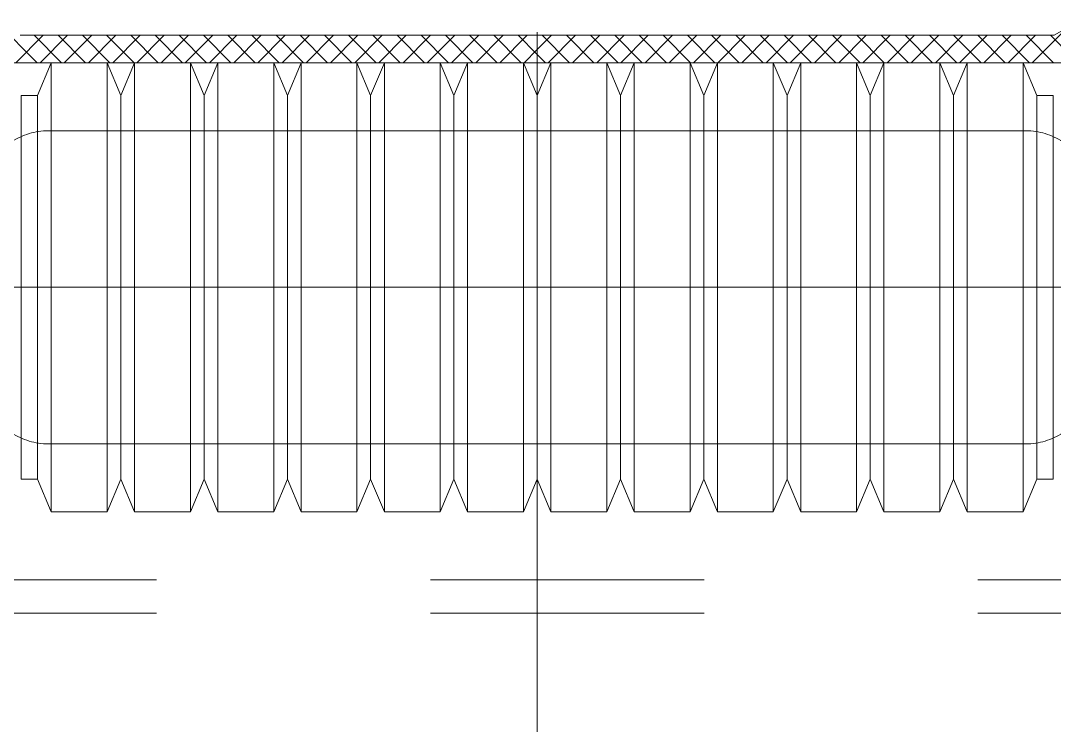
# Model space of a CAD drawing. Header units: inches. Extents: x 0 to 157513, y -28488 to 35640.
# Drawn here: x 33240.3 to 33617.8, y 17142.5 to 17399.7 of the extents above; entities that cross this region are included whole.
import ezdxf

# ---------------------------------------------------------------- set-up
doc = ezdxf.new("R2010")
doc.units = ezdxf.units.IN
doc.header["$LTSCALE"] = 400
doc.header["$MEASUREMENT"] = 0
doc.linetypes.add('PHANTOM', pattern=[2.5, 1.25, -0.25, 0.25, -0.25, 0.25, -0.25])
doc.layers.add('BF STR', color=8, linetype='PHANTOM', lineweight=5)

# ---------------------------------------------------------------- blocks, each defined once
blk = doc.blocks.new('convcs611bc3')
at = {"layer": 'BF STR'}
for p, q in [((-31450.07, 66022.64, -1665.06), (-31186.04, 66175.08, -1665.06)), ((-31821.49, 66012.64, -1665.06), (-31836.67, 66027.82, -1665.06)), ((-31458.06, 66012.64, -1665.06), (-31445.31, 66025.39, -1665.06)), ((-31829.29, 66012.64, -1665.06), (-31819.29, 66022.64, -1665.06)), ((-31827.71, 66022.64, -1665.06), (-31450.07, 66022.64, -1665.06)), ((-31812.66, 66012.64, -1665.06), (-31822.66, 66022.64, -1665.06)), ((-31820.45, 66012.64, -1665.06), (-31810.45, 66022.64, -1665.06)), ((-31803.82, 66012.64, -1665.06), (-31813.82, 66022.64, -1665.06)), ((-31811.61, 66012.64, -1665.06), (-31801.61, 66022.64, -1665.06)), ((-31794.98, 66012.64, -1665.06), (-31804.98, 66022.64, -1665.06)), ((-31802.78, 66012.64, -1665.06), (-31792.78, 66022.64, -1665.06)), ((-31786.14, 66012.64, -1665.06), (-31796.14, 66022.64, -1665.06)), ((-31793.94, 66012.64, -1665.06), (-31783.94, 66022.64, -1665.06)), ((-31777.3, 66012.64, -1665.06), (-31787.3, 66022.64, -1665.06)), ((-31785.1, 66012.64, -1665.06), (-31775.1, 66022.64, -1665.06)), ((-31768.46, 66012.64, -1665.06), (-31778.46, 66022.64, -1665.06)), ((-31776.26, 66012.64, -1665.06), (-31766.26, 66022.64, -1665.06)), ((-31759.62, 66012.64, -1665.06), (-31769.62, 66022.64, -1665.06)), ((-31767.42, 66012.64, -1665.06), (-31757.42, 66022.64, -1665.06)), ((-31750.78, 66012.64, -1665.06), (-31760.78, 66022.64, -1665.06)), ((-31758.58, 66012.64, -1665.06), (-31748.58, 66022.64, -1665.06)), ((-31741.94, 66012.64, -1665.06), (-31751.94, 66022.64, -1665.06)), ((-31749.74, 66012.64, -1665.06), (-31739.74, 66022.64, -1665.06)), ((-31733.11, 66012.64, -1665.06), (-31743.11, 66022.64, -1665.06)), ((-31740.9, 66012.64, -1665.06), (-31730.9, 66022.64, -1665.06)), ((-31724.27, 66012.64, -1665.06), (-31734.27, 66022.64, -1665.06)), ((-31732.06, 66012.64, -1665.06), (-31722.06, 66022.64, -1665.06)), ((-31715.43, 66012.64, -1665.06), (-31725.43, 66022.64, -1665.06)), ((-31723.23, 66012.64, -1665.06), (-31713.23, 66022.64, -1665.06)), ((-31706.59, 66012.64, -1665.06), (-31716.59, 66022.64, -1665.06)), ((-31714.39, 66012.64, -1665.06), (-31704.39, 66022.64, -1665.06)), ((-31697.75, 66012.64, -1665.06), (-31707.75, 66022.64, -1665.06)), ((-31705.55, 66012.64, -1665.06), (-31695.55, 66022.64, -1665.06)), ((-31688.91, 66012.64, -1665.06), (-31698.91, 66022.64, -1665.06)), ((-31696.71, 66012.64, -1665.06), (-31686.71, 66022.64, -1665.06)), ((-31680.07, 66012.64, -1665.06), (-31690.07, 66022.64, -1665.06)), ((-31687.87, 66012.64, -1665.06), (-31677.87, 66022.64, -1665.06)), ((-31671.23, 66012.64, -1665.06), (-31681.23, 66022.64, -1665.06)), ((-31679.03, 66012.64, -1665.06), (-31669.03, 66022.64, -1665.06)), ((-31662.39, 66012.64, -1665.06), (-31672.39, 66022.64, -1665.06)), ((-31670.19, 66012.64, -1665.06), (-31660.19, 66022.64, -1665.06)), ((-31653.56, 66012.64, -1665.06), (-31663.56, 66022.64, -1665.06)), ((-31661.35, 66012.64, -1665.06), (-31651.35, 66022.64, -1665.06)), ((-31644.72, 66012.64, -1665.06), (-31654.72, 66022.64, -1665.06)), ((-31652.51, 66012.64, -1665.06), (-31642.51, 66022.64, -1665.06)), ((-31638.89, 66015.65, -1665.06), (-31645.88, 66022.64, -1665.06)), ((-31638.89, 65796.31, -3329.32), (-31638.89, 66023.8, -3329.32)), ((-31638.89, 65771.11, -1665.06), (-31638.89, 66023.59, -1665.06)), ((-31638.89, 66017.43, -1665.06), (-31633.68, 66022.64, -1665.06)), ((-31627.04, 66012.64, -1665.06), (-31637.04, 66022.64, -1665.06)), ((-31634.84, 66012.64, -1665.06), (-31624.84, 66022.64, -1665.06)), ((-31618.2, 66012.64, -1665.06), (-31628.2, 66022.64, -1665.06)), ((-31626, 66012.64, -1665.06), (-31616, 66022.64, -1665.06)), ((-31609.36, 66012.64, -1665.06), (-31619.36, 66022.64, -1665.06)), ((-31617.16, 66012.64, -1665.06), (-31607.16, 66022.64, -1665.06)), ((-31600.52, 66012.64, -1665.06), (-31610.52, 66022.64, -1665.06)), ((-31608.32, 66012.64, -1665.06), (-31598.32, 66022.64, -1665.06)), ((-31591.68, 66012.64, -1665.06), (-31601.68, 66022.64, -1665.06)), ((-31599.48, 66012.64, -1665.06), (-31589.48, 66022.64, -1665.06)), ((-31582.85, 66012.64, -1665.06), (-31592.85, 66022.64, -1665.06)), ((-31590.64, 66012.64, -1665.06), (-31580.64, 66022.64, -1665.06)), ((-31574.01, 66012.64, -1665.06), (-31584.01, 66022.64, -1665.06)), ((-31581.8, 66012.64, -1665.06), (-31571.8, 66022.64, -1665.06)), ((-31565.17, 66012.64, -1665.06), (-31575.17, 66022.64, -1665.06)), ((-31572.97, 66012.64, -1665.06), (-31562.97, 66022.64, -1665.06)), ((-31556.33, 66012.64, -1665.06), (-31566.33, 66022.64, -1665.06)), ((-31564.13, 66012.64, -1665.06), (-31554.13, 66022.64, -1665.06)), ((-31547.49, 66012.64, -1665.06), (-31557.49, 66022.64, -1665.06)), ((-31555.29, 66012.64, -1665.06), (-31545.29, 66022.64, -1665.06)), ((-31538.65, 66012.64, -1665.06), (-31548.65, 66022.64, -1665.06)), ((-31546.45, 66012.64, -1665.06), (-31536.45, 66022.64, -1665.06)), ((-31529.81, 66012.64, -1665.06), (-31539.81, 66022.64, -1665.06)), ((-31537.61, 66012.64, -1665.06), (-31527.61, 66022.64, -1665.06)), ((-31520.97, 66012.64, -1665.06), (-31530.97, 66022.64, -1665.06)), ((-31528.77, 66012.64, -1665.06), (-31518.77, 66022.64, -1665.06)), ((-31512.13, 66012.64, -1665.06), (-31522.13, 66022.64, -1665.06)), ((-31519.93, 66012.64, -1665.06), (-31509.93, 66022.64, -1665.06)), ((-31503.3, 66012.64, -1665.06), (-31513.3, 66022.64, -1665.06)), ((-31511.09, 66012.64, -1665.06), (-31501.09, 66022.64, -1665.06)), ((-31494.46, 66012.64, -1665.06), (-31504.46, 66022.64, -1665.06)), ((-31502.25, 66012.64, -1665.06), (-31492.25, 66022.64, -1665.06)), ((-31485.62, 66012.64, -1665.06), (-31495.62, 66022.64, -1665.06)), ((-31493.42, 66012.64, -1665.06), (-31483.42, 66022.64, -1665.06)), ((-31476.78, 66012.64, -1665.06), (-31486.78, 66022.64, -1665.06)), ((-31484.58, 66012.64, -1665.06), (-31474.58, 66022.64, -1665.06)), ((-31467.94, 66012.64, -1665.06), (-31477.94, 66022.64, -1665.06)), ((-31475.74, 66012.64, -1665.06), (-31465.74, 66022.64, -1665.06)), ((-31459.1, 66012.64, -1665.06), (-31469.1, 66022.64, -1665.06)), ((-31466.9, 66012.64, -1665.06), (-31456.9, 66022.64, -1665.06)), ((-31450.26, 66012.64, -1665.06), (-31460.26, 66022.64, -1665.06)), ((-31443.61, 66014.83, -1665.06), (-31451.42, 66022.64, -1665.06)), ((-31643.68, 66012.64, -1665.06), (-31638.89, 66017.43, -1665.06)), ((-31635.88, 66012.64, -1665.06), (-31638.89, 66015.65, -1665.06)), ((-31440.39, 66012.64, -1665.06), (-31830.38, 66012.64, -1665.06)), ((-31447.39, 66012.64, -1665.06), (-31830.38, 66012.64, -1665.06)), ((-31816.39, 66012.64, -1665.06), (-31821.39, 66000.64, -1665.06)), ((-31816.39, 66012.64, -1665.06), (-31816.39, 65848.64, -1665.06)), ((-31816.39, 66012.64, -1665.06), (-31795.97, 66012.64, -1665.06)), ((-31795.97, 66012.64, -1665.06), (-31790.97, 66000.64, -1665.06)), ((-31795.97, 66012.64, -1665.06), (-31795.97, 65848.64, -1665.06)), ((-31785.97, 66012.64, -1665.06), (-31790.97, 66000.64, -1665.06)), ((-31785.97, 66012.64, -1665.06), (-31785.97, 65848.64, -1665.06)), ((-31765.56, 66012.64, -1665.06), (-31785.97, 66012.64, -1665.06)), ((-31785.97, 66012.64, -1665.06), (-31785.97, 65848.64, -1665.06)), ((-31765.56, 66012.64, -1665.06), (-31760.56, 66000.64, -1665.06)), ((-31765.56, 66012.64, -1665.06), (-31765.56, 65848.64, -1665.06)), ((-31755.56, 66012.64, -1665.06), (-31760.56, 66000.64, -1665.06)), ((-31755.56, 66012.64, -1665.06), (-31755.56, 65848.64, -1665.06)), ((-31735.14, 66012.64, -1665.06), (-31755.56, 66012.64, -1665.06)), ((-31755.56, 66012.64, -1665.06), (-31755.56, 65848.64, -1665.06)), ((-31735.14, 66012.64, -1665.06), (-31730.14, 66000.64, -1665.06)), ((-31735.14, 66012.64, -1665.06), (-31735.14, 65848.64, -1665.06)), ((-31725.14, 66012.64, -1665.06), (-31730.14, 66000.64, -1665.06)), ((-31725.14, 66012.64, -1665.06), (-31725.14, 65848.64, -1665.06)), ((-31704.72, 66012.64, -1665.06), (-31725.14, 66012.64, -1665.06)), ((-31725.14, 66012.64, -1665.06), (-31725.14, 65848.64, -1665.06)), ((-31704.72, 66012.64, -1665.06), (-31699.72, 66000.64, -1665.06)), ((-31704.72, 66012.64, -1665.06), (-31704.72, 65848.64, -1665.06)), ((-31694.72, 66012.64, -1665.06), (-31699.72, 66000.64, -1665.06)), ((-31694.72, 66012.64, -1665.06), (-31694.72, 65848.64, -1665.06)), ((-31674.31, 66012.64, -1665.06), (-31694.72, 66012.64, -1665.06)), ((-31694.72, 66012.64, -1665.06), (-31694.72, 65848.64, -1665.06)), ((-31674.31, 66012.64, -1665.06), (-31669.31, 66000.64, -1665.06)), ((-31674.31, 66012.64, -1665.06), (-31674.31, 65848.64, -1665.06)), ((-31664.31, 66012.64, -1665.06), (-31669.31, 66000.64, -1665.06)), ((-31664.31, 66012.64, -1665.06), (-31664.31, 65848.64, -1665.06)), ((-31643.89, 66012.64, -1665.06), (-31664.31, 66012.64, -1665.06)), ((-31664.31, 66012.64, -1665.06), (-31664.31, 65848.64, -1665.06)), ((-31643.89, 66012.64, -1665.06), (-31638.89, 66000.64, -1665.06)), ((-31643.89, 66012.64, -1665.06), (-31643.89, 65848.64, -1665.06)), ((-31633.89, 66012.64, -1665.06), (-31638.89, 66000.64, -1665.06)), ((-31633.89, 66012.64, -1665.06), (-31633.89, 65848.64, -1665.06)), ((-31613.47, 66012.64, -1665.06), (-31633.89, 66012.64, -1665.06)), ((-31633.89, 66012.64, -1665.06), (-31633.89, 65848.64, -1665.06)), ((-31613.47, 66012.64, -1665.06), (-31608.47, 66000.64, -1665.06)), ((-31613.47, 66012.64, -1665.06), (-31613.47, 65848.64, -1665.06)), ((-31603.47, 66012.64, -1665.06), (-31608.47, 66000.64, -1665.06)), ((-31603.47, 66012.64, -1665.06), (-31603.47, 65848.64, -1665.06)), ((-31583.06, 66012.64, -1665.06), (-31603.47, 66012.64, -1665.06)), ((-31603.47, 66012.64, -1665.06), (-31603.47, 65848.64, -1665.06)), ((-31583.06, 66012.64, -1665.06), (-31578.06, 66000.64, -1665.06)), ((-31583.06, 66012.64, -1665.06), (-31583.06, 65848.64, -1665.06)), ((-31573.06, 66012.64, -1665.06), (-31578.06, 66000.64, -1665.06)), ((-31573.06, 66012.64, -1665.06), (-31573.06, 65848.64, -1665.06)), ((-31552.64, 66012.64, -1665.06), (-31573.06, 66012.64, -1665.06)), ((-31573.06, 66012.64, -1665.06), (-31573.06, 65848.64, -1665.06)), ((-31552.64, 66012.64, -1665.06), (-31547.64, 66000.64, -1665.06)), ((-31552.64, 66012.64, -1665.06), (-31552.64, 65848.64, -1665.06)), ((-31542.64, 66012.64, -1665.06), (-31547.64, 66000.64, -1665.06)), ((-31542.64, 66012.64, -1665.06), (-31542.64, 65848.64, -1665.06)), ((-31522.22, 66012.64, -1665.06), (-31542.64, 66012.64, -1665.06)), ((-31542.64, 66012.64, -1665.06), (-31542.64, 65848.64, -1665.06)), ((-31522.22, 66012.64, -1665.06), (-31517.22, 66000.64, -1665.06)), ((-31522.22, 66012.64, -1665.06), (-31522.22, 65848.64, -1665.06)), ((-31512.22, 66012.64, -1665.06), (-31517.22, 66000.64, -1665.06)), ((-31512.22, 66012.64, -1665.06), (-31512.22, 65848.64, -1665.06)), ((-31491.81, 66012.64, -1665.06), (-31512.22, 66012.64, -1665.06)), ((-31512.22, 66012.64, -1665.06), (-31512.22, 65848.64, -1665.06)), ((-31491.81, 66012.64, -1665.06), (-31491.81, 65848.64, -1665.06)), ((-31491.81, 66012.64, -1665.06), (-31486.81, 66000.64, -1665.06)), ((-31481.81, 66012.64, -1665.06), (-31486.81, 66000.64, -1665.06)), ((-31481.81, 66012.64, -1665.06), (-31481.81, 65848.64, -1665.06)), ((-31481.81, 66012.64, -1665.06), (-31461.39, 66012.64, -1665.06)), ((-31461.39, 66012.64, -1665.06), (-31461.39, 65848.64, -1665.06)), ((-31461.39, 66012.64, -1665.06), (-31456.39, 66000.64, -1665.06)), ((-31827.39, 65860.64, -1665.06), (-31827.39, 66000.64, -1665.06)), ((-31821.39, 66000.64, -1665.06), (-31827.39, 66000.64, -1665.06)), ((-31821.39, 66000.64, -1665.06), (-31821.39, 65860.64, -1665.06)), ((-31790.97, 66000.64, -1665.06), (-31790.97, 65860.64, -1665.06)), ((-31760.56, 66000.64, -1665.06), (-31760.56, 65860.64, -1665.06)), ((-31730.14, 66000.64, -1665.06), (-31730.14, 65860.64, -1665.06)), ((-31699.72, 66000.64, -1665.06), (-31699.72, 65860.64, -1665.06)), ((-31669.31, 66000.64, -1665.06), (-31669.31, 65860.64, -1665.06)), ((-31638.89, 66000.64, -1665.06), (-31638.89, 65860.64, -1665.06)), ((-31608.47, 66000.64, -1665.06), (-31608.47, 65860.64, -1665.06)), ((-31578.06, 66000.64, -1665.06), (-31578.06, 65860.64, -1665.06)), ((-31547.64, 66000.64, -1665.06), (-31547.64, 65860.64, -1665.06)), ((-31517.22, 66000.64, -1665.06), (-31517.22, 65860.64, -1665.06)), ((-31486.81, 66000.64, -1665.06), (-31486.81, 65860.64, -1665.06)), ((-31456.39, 66000.64, -1665.06), (-31456.39, 65860.64, -1665.06)), ((-31456.39, 66000.64, -1665.06), (-31450.39, 66000.64, -1665.06)), ((-31450.39, 65860.64, -1665.06), (-31450.39, 66000.64, -1665.06)), ((-31817.47, 65987.79, -1665.06), (-31460.31, 65987.79, -1665.06)), ((-31638.89, 65749.7, -1665.06), (-31638.89, 65959.33, -1665.06)), ((-31417.42, 65930.64, -1665.06), (-31853.36, 65930.64, -1665.06)), ((-31817.47, 65873.49, -1665.06), (-31460.31, 65873.49, -1665.06)), ((-31821.39, 65860.64, -1665.06), (-31827.39, 65860.64, -1665.06)), ((-31816.39, 65848.64, -1665.06), (-31821.39, 65860.64, -1665.06)), ((-31795.97, 65848.64, -1665.06), (-31790.97, 65860.64, -1665.06)), ((-31785.97, 65848.64, -1665.06), (-31790.97, 65860.64, -1665.06)), ((-31765.56, 65848.64, -1665.06), (-31760.56, 65860.64, -1665.06)), ((-31755.56, 65848.64, -1665.06), (-31760.56, 65860.64, -1665.06)), ((-31735.14, 65848.64, -1665.06), (-31730.14, 65860.64, -1665.06)), ((-31725.14, 65848.64, -1665.06), (-31730.14, 65860.64, -1665.06)), ((-31704.72, 65848.64, -1665.06), (-31699.72, 65860.64, -1665.06)), ((-31694.72, 65848.64, -1665.06), (-31699.72, 65860.64, -1665.06)), ((-31674.31, 65848.64, -1665.06), (-31669.31, 65860.64, -1665.06)), ((-31664.31, 65848.64, -1665.06), (-31669.31, 65860.64, -1665.06)), ((-31643.89, 65848.64, -1665.06), (-31638.89, 65860.64, -1665.06)), ((-31633.89, 65848.64, -1665.06), (-31638.89, 65860.64, -1665.06)), ((-31613.47, 65848.64, -1665.06), (-31608.47, 65860.64, -1665.06)), ((-31603.47, 65848.64, -1665.06), (-31608.47, 65860.64, -1665.06)), ((-31583.06, 65848.64, -1665.06), (-31578.06, 65860.64, -1665.06)), ((-31573.06, 65848.64, -1665.06), (-31578.06, 65860.64, -1665.06)), ((-31552.64, 65848.64, -1665.06), (-31547.64, 65860.64, -1665.06)), ((-31542.64, 65848.64, -1665.06), (-31547.64, 65860.64, -1665.06)), ((-31522.22, 65848.64, -1665.06), (-31517.22, 65860.64, -1665.06)), ((-31512.22, 65848.64, -1665.06), (-31517.22, 65860.64, -1665.06)), ((-31491.81, 65848.64, -1665.06), (-31486.81, 65860.64, -1665.06)), ((-31481.81, 65848.64, -1665.06), (-31486.81, 65860.64, -1665.06)), ((-31461.39, 65848.64, -1665.06), (-31456.39, 65860.64, -1665.06)), ((-31456.39, 65860.64, -1665.06), (-31450.39, 65860.64, -1665.06)), ((-31816.39, 65848.64, -1665.06), (-31795.97, 65848.64, -1665.06)), ((-31765.56, 65848.64, -1665.06), (-31785.97, 65848.64, -1665.06)), ((-31735.14, 65848.64, -1665.06), (-31755.56, 65848.64, -1665.06)), ((-31704.72, 65848.64, -1665.06), (-31725.14, 65848.64, -1665.06)), ((-31674.31, 65848.64, -1665.06), (-31694.72, 65848.64, -1665.06)), ((-31643.89, 65848.64, -1665.06), (-31664.31, 65848.64, -1665.06)), ((-31613.47, 65848.64, -1665.06), (-31633.89, 65848.64, -1665.06)), ((-31583.06, 65848.64, -1665.06), (-31603.47, 65848.64, -1665.06)), ((-31552.64, 65848.64, -1665.06), (-31573.06, 65848.64, -1665.06)), ((-31522.22, 65848.64, -1665.06), (-31542.64, 65848.64, -1665.06)), ((-31491.81, 65848.64, -1665.06), (-31512.22, 65848.64, -1665.06)), ((-31461.39, 65848.64, -1665.06), (-31481.81, 65848.64, -1665.06)), ((-32277.89, 65823.84, -1665.06), (-30999.89, 65823.84, -1665.06)), ((-32277.89, 65811.63, -1665.06), (-30999.89, 65811.63, -1665.06))]:
    blk.add_line(p, q, dxfattribs=at)
for centre, start, end in [((-31817.38, 65962.89, -1665.06), 90.1947, 122.8576), ((-31460.4, 65962.89, -1665.06), 57.1424, 89.8053), ((-31817.38, 65898.39, -1665.06), 237.1424, 269.8053), ((-31460.4, 65898.39, -1665.06), 270.1947, 302.8576)]:
    blk.add_arc(centre, 24.9, start, end, dxfattribs=at)

msp = doc.modelspace()

# ---------------------------------------------------------------- block references
msp.add_blockref('convcs611bc3', (65067.81, -48628.29, 202.8))

doc.saveas('drawing.dxf')
